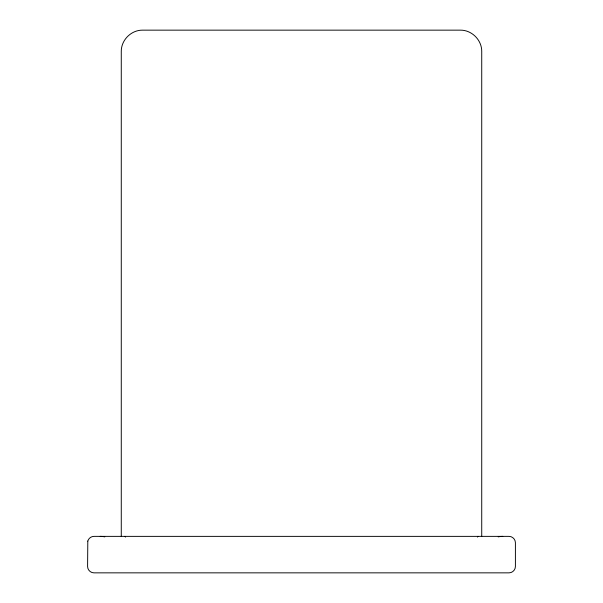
<?xml version="1.0" encoding="UTF-8"?>
<svg xmlns="http://www.w3.org/2000/svg" width="603" height="603" viewBox="0 0 603 603"><rect width="100%" height="100%" fill="white"/><g stroke="black" fill="none" stroke-linecap="round" stroke-linejoin="round"><path stroke-width="0.9" d="M481.729 536.369L481.729 51.376C481.797 40.017 471.863 30.082 460.504 30.15L142.496 30.15C131.137 30.082 121.203 40.017 121.271 51.376L121.271 536.369M498.214 536.874A21.226 21.045 -90 0 1 502.774 536.369M100.226 536.369A21.226 21.045 -90 0 1 104.786 536.874M477.418 537.092A21.226 2.774 -90 0 1 478.134 536.369M124.866 536.369A21.226 2.774 -90 0 1 125.582 537.092M87.804 541.087L87.593 566.481C87.571 569.888 90.548 572.873 93.955 572.85L509.045 572.85C512.452 572.873 515.429 569.888 515.407 566.481L515.407 542.738C515.429 539.331 512.452 536.346 509.045 536.369L93.955 536.369C91.143 536.384 88.551 538.373 87.804 541.087"/></g></svg>
